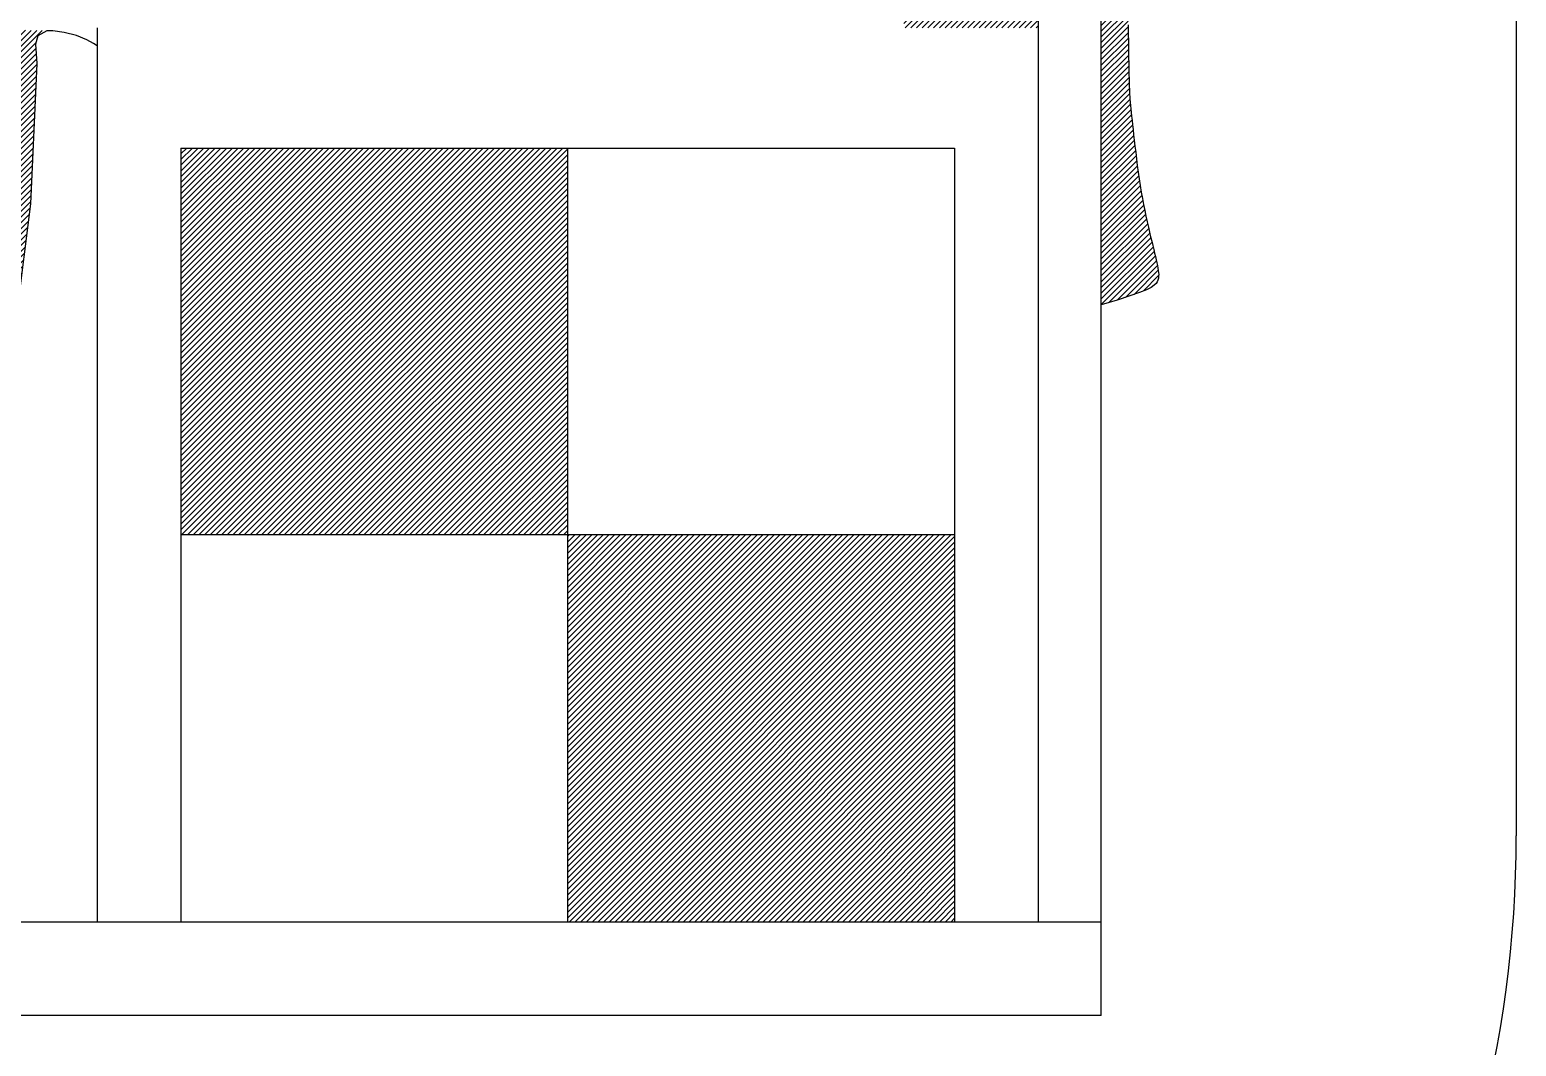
# Model space of a CAD drawing. Header units: inches. Extents: x -15 to 1885144, y -42615 to 866270.
# Drawn here: x 1866929 to 1868103, y 795750 to 796553 of the extents above; entities that cross this region are included whole.
import ezdxf

# ---------------------------------------------------------------- set-up
doc = ezdxf.new("R2010")
doc.units = ezdxf.units.IN
doc.header["$LTSCALE"] = 100
doc.header["$MEASUREMENT"] = 0
doc.layers.add('Print Frame', color=7, linetype='Continuous')

# ---------------------------------------------------------------- blocks, each defined once
blk = doc.blocks.new('*X992')
at = {"color": 0}
for p, q in [((5.3116, 5.0429), (5.3986, 5.1299)), ((5.3131, 5.0585), (5.3848, 5.1303)), ((5.3146, 5.0742), (5.3711, 5.1306)), ((5.3161, 5.0898), (5.3573, 5.131)), ((5.3176, 5.1054), (5.3435, 5.1314)), ((5.3191, 5.1211), (5.3298, 5.1318)), ((5.2863, 4.7772), (5.6036, 5.0945)), ((5.2878, 4.7928), (5.6189, 5.124)), ((5.2893, 4.8084), (5.6052, 5.1243)), ((5.2908, 4.8241), (5.5914, 5.1247)), ((5.2923, 4.8397), (5.5776, 5.1251)), ((5.2937, 4.8553), (5.5639, 5.1255)), ((5.2952, 4.871), (5.5501, 5.1258)), ((5.2967, 4.8866), (5.5363, 5.1262)), ((5.2982, 4.9022), (5.5225, 5.1266)), ((5.2997, 4.9179), (5.5088, 5.1269)), ((5.3012, 4.9335), (5.495, 5.1273)), ((5.3027, 4.9491), (5.4812, 5.1277)), ((5.3042, 4.9648), (5.4675, 5.1281)), ((5.3057, 4.9804), (5.4537, 5.1284)), ((5.3071, 4.996), (5.4399, 5.1288)), ((5.3086, 5.0116), (5.4262, 5.1292)), ((5.3101, 5.0273), (5.4124, 5.1295)), ((5.2834, 4.746), (5.6039, 5.0665)), ((5.2848, 4.7616), (5.6031, 5.0798)), ((5.279, 4.6992), (5.6046, 5.0248)), ((5.2805, 4.7148), (5.6053, 5.0396)), ((5.2819, 4.7304), (5.6047, 5.0532)), ((5.2761, 4.668), (5.6033, 4.9952)), ((5.2776, 4.6836), (5.604, 5.01)), ((5.2717, 4.6212), (5.6013, 4.9508)), ((5.2732, 4.6368), (5.602, 4.9656)), ((5.2746, 4.6524), (5.6027, 4.9804)), ((5.2688, 4.59), (5.6, 4.9212)), ((5.2703, 4.6056), (5.6007, 4.936)), ((5.2644, 4.5432), (5.5981, 4.8768)), ((5.2659, 4.5588), (5.5987, 4.8916)), ((5.2674, 4.5744), (5.5994, 4.9064)), ((5.2615, 4.512), (5.5967, 4.8472)), ((5.263, 4.5276), (5.5974, 4.862)), ((5.2572, 4.4652), (5.5948, 4.8028)), ((5.2586, 4.4808), (5.5954, 4.8176)), ((5.2601, 4.4964), (5.5961, 4.8324)), ((5.2542, 4.434), (5.5934, 4.7732)), ((5.2557, 4.4496), (5.5941, 4.788)), ((5.2499, 4.3872), (5.5915, 4.7288)), ((5.2513, 4.4028), (5.5921, 4.7436)), ((5.2528, 4.4184), (5.5928, 4.7584)), ((5.247, 4.356), (5.5901, 4.6992)), ((5.2484, 4.3716), (5.5908, 4.714)), ((5.2426, 4.3092), (5.5846, 4.6512)), ((5.244, 4.3248), (5.5866, 4.6674)), ((5.2455, 4.3404), (5.5886, 4.6835)), ((5.2397, 4.278), (5.5805, 4.6189)), ((5.2411, 4.2936), (5.5826, 4.635)), ((5.2368, 4.2468), (5.5765, 4.5865)), ((5.2382, 4.2624), (5.5785, 4.6027)), ((5.2339, 4.2156), (5.5724, 4.5542)), ((5.2353, 4.2312), (5.5745, 4.5704)), ((5.2295, 4.1688), (5.5664, 4.5057)), ((5.2309, 4.1844), (5.5684, 4.5219)), ((5.2324, 4.2), (5.5704, 4.538)), ((5.2266, 4.1376), (5.5623, 4.4734)), ((5.228, 4.1532), (5.5644, 4.4896)), ((5.2237, 4.1064), (5.5583, 4.4411)), ((5.2251, 4.122), (5.5603, 4.4572)), ((5.2207, 4.0752), (5.5515, 4.4059)), ((5.2222, 4.0908), (5.5563, 4.4249)), ((5.2178, 4.044), (5.5415, 4.3677)), ((5.2193, 4.0596), (5.5465, 4.3868)), ((5.2149, 4.0128), (5.5316, 4.3296)), ((5.2164, 4.0284), (5.5366, 4.3487)), ((5.212, 3.9816), (5.5217, 4.2914)), ((5.2135, 3.9972), (5.5267, 4.3105)), ((5.2091, 3.9504), (5.5118, 4.2532)), ((5.2105, 3.966), (5.5168, 4.2723)), ((5.2062, 3.9192), (5.5019, 4.215)), ((5.2076, 3.9348), (5.5069, 4.2341)), ((5.2026, 3.8874), (5.492, 4.1768)), ((5.2047, 3.9036), (5.497, 4.1959)), ((5.1957, 3.8522), (5.4821, 4.1386)), ((5.1992, 3.8698), (5.4871, 4.1577)), ((5.1889, 3.8171), (5.4722, 4.1004)), ((5.1923, 3.8347), (5.4772, 4.1195)), ((5.182, 3.7819), (5.4623, 4.0622)), ((5.1854, 3.7995), (5.4673, 4.0813)), ((5.1751, 3.7467), (5.4524, 4.024)), ((5.1785, 3.7643), (5.4573, 4.0431)), ((5.1682, 3.7116), (5.4425, 3.9858)), ((5.1716, 3.7291), (5.4474, 4.0049)), ((5.1651, 3.6943), (5.4374, 3.9666)), ((5.1625, 3.6634), (5.425, 3.9259)), ((5.1638, 3.6789), (5.4312, 3.9463)), ((5.1599, 3.6325), (5.4126, 3.8853)), ((5.1612, 3.648), (5.4188, 3.9056)), ((5.1573, 3.6016), (5.4002, 3.8446)), ((5.1586, 3.6171), (5.4064, 3.8649)), ((5.1546, 3.5707), (5.3878, 3.8039)), ((5.156, 3.5862), (5.394, 3.8243)), ((5.1533, 3.5553), (5.3817, 3.7836)), ((5.1507, 3.5244), (5.3693, 3.7429)), ((5.152, 3.5398), (5.3755, 3.7633)), ((5.1481, 3.4935), (5.3569, 3.7023)), ((5.1494, 3.5089), (5.3631, 3.7226)), ((5.1455, 3.4626), (5.3445, 3.6616)), ((5.1468, 3.478), (5.3507, 3.6819)), ((5.1429, 3.4317), (5.3321, 3.6209)), ((5.1442, 3.4471), (5.3383, 3.6413)), ((5.1402, 3.4008), (5.3199, 3.5805)), ((5.1415, 3.4162), (5.3259, 3.6006)), ((5.1376, 3.3699), (5.3146, 3.5468)), ((5.1389, 3.3853), (5.3172, 3.5636)), ((5.135, 3.3389), (5.3092, 3.5131)), ((5.1363, 3.3544), (5.3119, 3.5299)), ((5.1324, 3.308), (5.3038, 3.4794)), ((5.1337, 3.3235), (5.3065, 3.4963)), ((5.1298, 3.2771), (5.2984, 3.4458)), ((5.1311, 3.2926), (5.3011, 3.4626)), ((5.1258, 3.2308), (5.2903, 3.3952)), ((5.1271, 3.2462), (5.293, 3.4121)), ((5.1284, 3.2617), (5.2957, 3.4289)), ((5.1232, 3.1999), (5.2849, 3.3616)), ((5.1245, 3.2153), (5.2876, 3.3784)), ((5.0682, 3.1307), (5.2822, 3.3447)), ((5.0843, 3.1327), (5.2795, 3.3279)), ((5.0984, 3.1326), (5.2768, 3.3111)), ((5.1109, 3.131), (5.2741, 3.2942)), ((5.1224, 3.1284), (5.2714, 3.2774)), ((5.1333, 3.1251), (5.2687, 3.2605)), ((5.1438, 3.1214), (5.266, 3.2437)), ((5.154, 3.1175), (5.2633, 3.2269)), ((5.1639, 3.1133), (5.2606, 3.21)), ((5.1735, 3.1087), (5.258, 3.1932)), ((5.1822, 3.1033), (5.2553, 3.1764)), ((5.0491, 3.1541), (5.0564, 3.1614)), ((5.0516, 3.1424), (5.0761, 3.1669)), ((5.0541, 3.1308), (5.0957, 3.1724)), ((5.1871, 3.0941), (5.2527, 3.1596)), ((5.1907, 3.0835), (5.2527, 3.1455)), ((5.1933, 3.072), (5.2527, 3.1313)), ((5.1952, 3.0597), (5.2527, 3.1172)), ((5.1967, 3.0471), (5.2527, 3.103)), ((5.1978, 3.034), (5.2527, 3.0889)), ((5.1988, 3.0209), (5.2527, 3.0748)), ((5.1994, 3.0074), (5.2527, 3.0606)), ((5.2, 2.9938), (5.2527, 3.0465)), ((5.2005, 2.9802), (5.2527, 3.0323)), ((5.2008, 2.9664), (5.2527, 3.0182)), ((5.201, 2.9524), (5.2527, 3.0041)), ((5.2011, 2.9384), (5.2527, 2.9899)), ((5.2012, 2.9244), (5.2527, 2.9758)), ((5.2028, 2.9117), (5.2527, 2.9616)), ((5.2169, 2.9117), (5.2527, 2.9475)), ((5.231, 2.9117), (5.2527, 2.9333)), ((5.2452, 2.9117), (5.2527, 2.9192))]:
    blk.add_line(p, q, dxfattribs=at)
blk = doc.blocks.new('*X988')
at = {"color": 0}
for p, q in [((5.9634, 3.8845), (6.9114, 4.8325)), ((5.9634, 3.8986), (6.8972, 4.8325)), ((5.9634, 3.9128), (6.8831, 4.8325)), ((5.9634, 3.9269), (6.8689, 4.8325)), ((5.9634, 3.9411), (6.8548, 4.8325)), ((5.9634, 3.9552), (6.8407, 4.8325)), ((5.9634, 3.9694), (6.8265, 4.8325)), ((5.9634, 3.9835), (6.8124, 4.8325)), ((5.9634, 3.9976), (6.7982, 4.8325)), ((5.9634, 4.0118), (6.7841, 4.8325)), ((5.9634, 4.0259), (6.77, 4.8325)), ((5.9634, 4.0401), (6.7558, 4.8325)), ((5.9634, 4.0542), (6.7417, 4.8325)), ((5.9634, 4.0683), (6.7275, 4.8325)), ((5.9634, 4.0825), (6.7134, 4.8325)), ((5.9634, 4.0966), (6.6992, 4.8325)), ((5.9634, 4.1108), (6.6851, 4.8325)), ((5.9634, 4.1249), (6.671, 4.8325)), ((5.9634, 4.1391), (6.6568, 4.8325)), ((5.9634, 4.1532), (6.6427, 4.8325)), ((5.9634, 4.1673), (6.6285, 4.8325)), ((5.9634, 4.1815), (6.6144, 4.8325)), ((5.9634, 4.1956), (6.6002, 4.8325)), ((5.9634, 4.2098), (6.5861, 4.8325)), ((5.9634, 4.2239), (6.572, 4.8325)), ((5.9634, 4.2381), (6.5578, 4.8325)), ((5.9634, 4.2522), (6.5437, 4.8325)), ((5.9634, 4.2663), (6.5295, 4.8325)), ((5.9634, 4.2805), (6.5154, 4.8325)), ((5.9634, 4.2946), (6.5013, 4.8325)), ((5.9634, 4.3088), (6.4871, 4.8325)), ((5.9634, 4.3229), (6.473, 4.8325)), ((5.9634, 4.337), (6.4588, 4.8325)), ((5.9634, 4.3512), (6.4447, 4.8325)), ((5.9634, 4.3653), (6.4305, 4.8325)), ((5.9634, 4.3795), (6.4164, 4.8325)), ((5.9634, 4.3936), (6.4023, 4.8325)), ((5.9634, 4.4078), (6.3881, 4.8325)), ((5.9634, 4.4219), (6.374, 4.8325)), ((5.9634, 4.436), (6.3598, 4.8325)), ((5.9634, 4.4502), (6.3457, 4.8325)), ((5.9634, 4.4643), (6.3315, 4.8325)), ((5.9634, 4.4785), (6.3174, 4.8325)), ((5.9634, 4.4926), (6.3033, 4.8325)), ((5.9634, 4.5068), (6.2891, 4.8325)), ((5.9634, 4.5209), (6.275, 4.8325)), ((5.9634, 4.535), (6.2608, 4.8325)), ((5.9634, 4.5492), (6.2467, 4.8325)), ((5.9634, 4.5633), (6.2326, 4.8325)), ((5.9634, 4.5775), (6.2184, 4.8325)), ((5.9634, 4.5916), (6.2043, 4.8325)), ((5.9634, 4.6057), (6.1901, 4.8325)), ((5.9634, 4.6199), (6.176, 4.8325)), ((5.9634, 4.634), (6.1618, 4.8325)), ((5.9634, 4.6482), (6.1477, 4.8325)), ((5.9634, 4.6623), (6.1336, 4.8325)), ((5.9634, 4.6765), (6.1194, 4.8325)), ((5.9634, 4.6906), (6.1053, 4.8325)), ((5.9634, 4.7047), (6.0911, 4.8325)), ((5.9634, 4.7189), (6.077, 4.8325)), ((5.9634, 4.733), (6.0628, 4.8325)), ((5.9634, 4.7472), (6.0487, 4.8325)), ((5.9634, 4.7613), (6.0346, 4.8325)), ((5.9634, 4.7755), (6.0204, 4.8325)), ((5.9634, 4.7896), (6.0063, 4.8325)), ((5.9634, 4.8037), (5.9921, 4.8325)), ((5.9634, 4.8179), (5.978, 4.8325)), ((5.9634, 4.832), (5.9639, 4.8325)), ((5.9651, 3.8721), (6.9238, 4.8307)), ((5.9793, 3.8721), (6.9238, 4.8166)), ((5.9934, 3.8721), (6.9238, 4.8024)), ((6.0076, 3.8721), (6.9238, 4.7883)), ((6.0217, 3.8721), (6.9238, 4.7742)), ((6.0359, 3.8721), (6.9238, 4.76)), ((6.05, 3.8721), (6.9238, 4.7459)), ((6.0641, 3.8721), (6.9238, 4.7317)), ((6.0783, 3.8721), (6.9238, 4.7176)), ((6.0924, 3.8721), (6.9238, 4.7035)), ((6.1066, 3.8721), (6.9238, 4.6893)), ((6.1207, 3.8721), (6.9238, 4.6752)), ((6.1349, 3.8721), (6.9238, 4.661)), ((6.149, 3.8721), (6.9238, 4.6469)), ((6.1631, 3.8721), (6.9238, 4.6327)), ((6.1773, 3.8721), (6.9238, 4.6186)), ((6.1914, 3.8721), (6.9238, 4.6045)), ((6.2056, 3.8721), (6.9238, 4.5903)), ((6.2197, 3.8721), (6.9238, 4.5762)), ((6.2338, 3.8721), (6.9238, 4.562)), ((6.248, 3.8721), (6.9238, 4.5479)), ((6.2621, 3.8721), (6.9238, 4.5337)), ((6.2763, 3.8721), (6.9238, 4.5196)), ((6.2904, 3.8721), (6.9238, 4.5055)), ((6.3046, 3.8721), (6.9238, 4.4913)), ((6.3187, 3.8721), (6.9238, 4.4772)), ((6.3328, 3.8721), (6.9238, 4.463)), ((6.347, 3.8721), (6.9238, 4.4489)), ((6.3611, 3.8721), (6.9238, 4.4348)), ((6.3753, 3.8721), (6.9238, 4.4206)), ((6.3894, 3.8721), (6.9238, 4.4065)), ((6.4036, 3.8721), (6.9238, 4.3923)), ((6.4177, 3.8721), (6.9238, 4.3782)), ((6.4318, 3.8721), (6.9238, 4.364)), ((6.446, 3.8721), (6.9238, 4.3499)), ((6.4601, 3.8721), (6.9238, 4.3358)), ((6.4743, 3.8721), (6.9238, 4.3216)), ((6.4884, 3.8721), (6.9238, 4.3075)), ((6.5025, 3.8721), (6.9238, 4.2933)), ((6.5167, 3.8721), (6.9238, 4.2792)), ((6.5308, 3.8721), (6.9238, 4.265)), ((6.545, 3.8721), (6.9238, 4.2509)), ((6.5591, 3.8721), (6.9238, 4.2368)), ((6.5733, 3.8721), (6.9238, 4.2226)), ((6.5874, 3.8721), (6.9238, 4.2085)), ((6.6015, 3.8721), (6.9238, 4.1943)), ((6.6157, 3.8721), (6.9238, 4.1802)), ((6.6298, 3.8721), (6.9238, 4.1661)), ((6.644, 3.8721), (6.9238, 4.1519)), ((6.6581, 3.8721), (6.9238, 4.1378)), ((6.6723, 3.8721), (6.9238, 4.1236)), ((6.6864, 3.8721), (6.9238, 4.1095)), ((6.7005, 3.8721), (6.9238, 4.0953)), ((6.7147, 3.8721), (6.9238, 4.0812)), ((6.7288, 3.8721), (6.9238, 4.0671)), ((6.743, 3.8721), (6.9238, 4.0529)), ((6.7571, 3.8721), (6.9238, 4.0388)), ((6.7712, 3.8721), (6.9238, 4.0246)), ((6.7854, 3.8721), (6.9238, 4.0105)), ((6.7995, 3.8721), (6.9238, 3.9963)), ((6.8137, 3.8721), (6.9238, 3.9822)), ((6.8278, 3.8721), (6.9238, 3.9681)), ((6.842, 3.8721), (6.9238, 3.9539)), ((6.8561, 3.8721), (6.9238, 3.9398)), ((6.8702, 3.8721), (6.9238, 3.9256)), ((6.8844, 3.8721), (6.9238, 3.9115)), ((6.8985, 3.8721), (6.9238, 3.8973)), ((6.9127, 3.8721), (6.9238, 3.8832)), ((6.9238, 3.8691), (6.9268, 3.8721)), ((6.9238, 3.8549), (6.941, 3.8721)), ((6.9238, 3.8408), (6.9551, 3.8721)), ((6.9238, 3.8266), (6.9692, 3.8721)), ((6.9238, 3.8125), (6.9834, 3.8721)), ((6.9238, 3.7984), (6.9975, 3.8721)), ((6.9238, 3.7842), (7.0117, 3.8721)), ((6.9238, 3.7701), (7.0258, 3.8721)), ((6.9238, 3.7559), (7.0399, 3.8721)), ((6.9238, 3.7418), (7.0541, 3.8721)), ((6.9238, 3.7276), (7.0682, 3.8721)), ((6.9238, 3.7135), (7.0824, 3.8721)), ((6.9238, 3.6994), (7.0965, 3.8721)), ((6.9238, 3.6852), (7.1107, 3.8721)), ((6.9238, 3.6711), (7.1248, 3.8721)), ((6.9238, 3.6569), (7.1389, 3.8721)), ((6.9238, 3.6428), (7.1531, 3.8721)), ((6.9238, 3.6286), (7.1672, 3.8721)), ((6.9238, 3.6145), (7.1814, 3.8721)), ((6.9238, 3.6004), (7.1955, 3.8721)), ((6.9238, 3.5862), (7.2097, 3.8721)), ((6.9238, 3.5721), (7.2238, 3.8721)), ((6.9238, 3.5579), (7.2379, 3.8721)), ((6.9238, 3.5438), (7.2521, 3.8721)), ((6.9238, 3.5297), (7.2662, 3.8721)), ((6.9238, 3.5155), (7.2804, 3.8721)), ((6.9238, 3.5014), (7.2945, 3.8721)), ((6.9238, 3.4872), (7.3086, 3.8721)), ((6.9238, 3.4731), (7.3228, 3.8721)), ((6.9238, 3.4589), (7.3369, 3.8721)), ((6.9238, 3.4448), (7.3511, 3.8721)), ((6.9238, 3.4307), (7.3652, 3.8721)), ((6.9238, 3.4165), (7.3794, 3.8721)), ((6.9238, 3.4024), (7.3935, 3.8721)), ((6.9238, 3.3882), (7.4076, 3.8721)), ((6.9238, 3.3741), (7.4218, 3.8721)), ((6.9238, 3.3599), (7.4359, 3.8721)), ((6.9238, 3.3458), (7.4501, 3.8721)), ((6.9238, 3.3317), (7.4642, 3.8721)), ((6.9238, 3.3175), (7.4784, 3.8721)), ((6.9238, 3.3034), (7.4925, 3.8721)), ((6.9238, 3.2892), (7.5066, 3.8721)), ((6.9238, 3.2751), (7.5208, 3.8721)), ((6.9238, 3.261), (7.5349, 3.8721)), ((6.9238, 3.2468), (7.5491, 3.8721)), ((6.9238, 3.2327), (7.5632, 3.8721)), ((6.9238, 3.2185), (7.5773, 3.8721)), ((6.9238, 3.2044), (7.5915, 3.8721)), ((6.9238, 3.1902), (7.6056, 3.8721)), ((6.9238, 3.1761), (7.6198, 3.8721)), ((6.9238, 3.162), (7.6339, 3.8721)), ((6.9238, 3.1478), (7.6481, 3.8721)), ((6.9238, 3.1337), (7.6622, 3.8721)), ((6.9238, 3.1195), (7.6763, 3.8721)), ((6.9238, 3.1054), (7.6905, 3.8721)), ((6.9238, 3.0912), (7.7046, 3.8721)), ((6.9238, 3.0771), (7.7188, 3.8721)), ((6.9238, 3.063), (7.7329, 3.8721)), ((6.9238, 3.0488), (7.7471, 3.8721)), ((6.9238, 3.0347), (7.7612, 3.8721)), ((6.9238, 3.0205), (7.7753, 3.8721)), ((6.9238, 3.0064), (7.7895, 3.8721)), ((6.9238, 2.9923), (7.8036, 3.8721)), ((6.9238, 2.9781), (7.8178, 3.8721)), ((6.9238, 2.964), (7.8319, 3.8721)), ((6.9238, 2.9498), (7.846, 3.8721)), ((6.9238, 2.9357), (7.8602, 3.8721)), ((6.9238, 2.9215), (7.8743, 3.8721)), ((6.9281, 2.9117), (7.8841, 3.8678)), ((6.9422, 2.9117), (7.8841, 3.8536)), ((6.9564, 2.9117), (7.8841, 3.8395)), ((6.9705, 2.9117), (7.8841, 3.8253)), ((6.9847, 2.9117), (7.8841, 3.8112)), ((6.9988, 2.9117), (7.8841, 3.7971)), ((7.013, 2.9117), (7.8841, 3.7829)), ((7.0271, 2.9117), (7.8841, 3.7688)), ((7.0412, 2.9117), (7.8841, 3.7546)), ((7.0554, 2.9117), (7.8841, 3.7405)), ((7.0695, 2.9117), (7.8841, 3.7264)), ((7.0837, 2.9117), (7.8841, 3.7122)), ((7.0978, 2.9117), (7.8841, 3.6981)), ((7.112, 2.9117), (7.8841, 3.6839)), ((7.1261, 2.9117), (7.8841, 3.6698)), ((7.1402, 2.9117), (7.8841, 3.6556)), ((7.1544, 2.9117), (7.8841, 3.6415)), ((7.1685, 2.9117), (7.8841, 3.6274)), ((7.1827, 2.9117), (7.8841, 3.6132)), ((7.1968, 2.9117), (7.8841, 3.5991)), ((7.2109, 2.9117), (7.8841, 3.5849)), ((7.2251, 2.9117), (7.8841, 3.5708)), ((7.2392, 2.9117), (7.8841, 3.5566)), ((7.2534, 2.9117), (7.8841, 3.5425)), ((7.2675, 2.9117), (7.8841, 3.5284)), ((7.2817, 2.9117), (7.8841, 3.5142)), ((7.2958, 2.9117), (7.8841, 3.5001)), ((7.3099, 2.9117), (7.8841, 3.4859)), ((7.3241, 2.9117), (7.8841, 3.4718)), ((7.3382, 2.9117), (7.8841, 3.4577)), ((7.3524, 2.9117), (7.8841, 3.4435)), ((7.3665, 2.9117), (7.8841, 3.4294)), ((7.3807, 2.9117), (7.8841, 3.4152)), ((7.3948, 2.9117), (7.8841, 3.4011)), ((7.4089, 2.9117), (7.8841, 3.3869)), ((7.4231, 2.9117), (7.8841, 3.3728)), ((7.4372, 2.9117), (7.8841, 3.3587)), ((7.4514, 2.9117), (7.8841, 3.3445)), ((7.4655, 2.9117), (7.8841, 3.3304)), ((7.4796, 2.9117), (7.8841, 3.3162)), ((7.4938, 2.9117), (7.8841, 3.3021)), ((7.5079, 2.9117), (7.8841, 3.2879)), ((7.5221, 2.9117), (7.8841, 3.2738)), ((7.5362, 2.9117), (7.8841, 3.2597)), ((7.5504, 2.9117), (7.8841, 3.2455)), ((7.5645, 2.9117), (7.8841, 3.2314)), ((7.5786, 2.9117), (7.8841, 3.2172)), ((7.5928, 2.9117), (7.8841, 3.2031)), ((7.6069, 2.9117), (7.8841, 3.1889)), ((7.6211, 2.9117), (7.8841, 3.1748)), ((7.6352, 2.9117), (7.8841, 3.1607)), ((7.6494, 2.9117), (7.8841, 3.1465)), ((7.6635, 2.9117), (7.8841, 3.1324)), ((7.6776, 2.9117), (7.8841, 3.1182)), ((7.6918, 2.9117), (7.8841, 3.1041)), ((7.7059, 2.9117), (7.8841, 3.09)), ((7.7201, 2.9117), (7.8841, 3.0758)), ((7.7342, 2.9117), (7.8841, 3.0617)), ((7.7483, 2.9117), (7.8841, 3.0475)), ((7.7625, 2.9117), (7.8841, 3.0334)), ((7.7766, 2.9117), (7.8841, 3.0192)), ((7.7908, 2.9117), (7.8841, 3.0051)), ((7.8049, 2.9117), (7.8841, 2.991)), ((7.8191, 2.9117), (7.8841, 2.9768)), ((7.8332, 2.9117), (7.8841, 2.9627)), ((7.8473, 2.9117), (7.8841, 2.9485)), ((7.8615, 2.9117), (7.8841, 2.9344)), ((7.8756, 2.9117), (7.8841, 2.9202))]:
    blk.add_line(p, q, dxfattribs=at)
blk = doc.blocks.new('*X989')
at = {"color": 0}
for p, q in [((8.0987, 6.4724), (8.2334, 6.6071)), ((8.1014, 6.4891), (8.2212, 6.609)), ((8.104, 6.5059), (8.2079, 6.6098)), ((8.1066, 6.5227), (8.1928, 6.6088)), ((8.0935, 6.4388), (8.2547, 6.6001)), ((8.0961, 6.4556), (8.2446, 6.6041)), ((8.0969, 6.4282), (8.2639, 6.5951)), ((8.1092, 6.5395), (8.175, 6.6052)), ((8.1111, 6.4282), (8.2721, 6.5892)), ((8.1238, 6.5682), (8.1487, 6.5931)), ((8.1252, 6.4282), (8.2793, 6.5822)), ((8.1394, 6.4282), (8.285, 6.5738)), ((8.1064, 6.5366), (8.1092, 6.5395)), ((8.1535, 6.4282), (8.2895, 6.5642)), ((8.1677, 6.4282), (8.2929, 6.5534)), ((8.1818, 6.4282), (8.2953, 6.5417)), ((8.0877, 6.4896), (8.104, 6.5059)), ((8.096, 6.512), (8.1066, 6.5227)), ((8.1959, 6.4282), (8.297, 6.5292)), ((8.2101, 6.4282), (8.2981, 6.5162)), ((8.2242, 6.4282), (8.2988, 6.5028)), ((8.0737, 6.4474), (8.0987, 6.4724)), ((8.0804, 6.4682), (8.1014, 6.4891)), ((8.2384, 6.4282), (8.2994, 6.4892)), ((8.2475, 6.4232), (8.2999, 6.4755)), ((8.2475, 6.409), (8.3003, 6.4618)), ((8.0561, 6.3873), (8.0918, 6.423)), ((8.0616, 6.407), (8.0935, 6.4388)), ((8.0675, 6.427), (8.0961, 6.4556)), ((8.2475, 6.3949), (8.3006, 6.448)), ((8.2475, 6.3808), (8.3009, 6.4341)), ((8.0456, 6.3485), (8.0918, 6.3947)), ((8.0507, 6.3678), (8.0918, 6.4089)), ((8.2475, 6.3666), (8.3012, 6.4203)), ((8.2475, 6.3525), (8.3014, 6.4064)), ((8.2475, 6.3383), (8.3016, 6.3925)), ((8.0312, 6.2917), (8.0918, 6.3523)), ((8.0359, 6.3105), (8.0918, 6.3664)), ((8.0406, 6.3294), (8.0918, 6.3806)), ((8.2475, 6.3242), (8.3019, 6.3786)), ((8.2475, 6.3101), (8.3021, 6.3646)), ((8.2475, 6.2959), (8.3023, 6.3507)), ((8.0222, 6.2544), (8.0918, 6.324)), ((8.0267, 6.2731), (8.0918, 6.3382)), ((8.2475, 6.2818), (8.3025, 6.3367)), ((8.2475, 6.2676), (8.3027, 6.3228)), ((8.0096, 6.1994), (8.0918, 6.2816)), ((8.0137, 6.2177), (8.0918, 6.2957)), ((8.018, 6.236), (8.0918, 6.3099)), ((8.2475, 6.2535), (8.3028, 6.3088)), ((8.2475, 6.2393), (8.303, 6.2948)), ((8.2475, 6.2252), (8.3032, 6.2808)), ((7.9976, 6.145), (8.0918, 6.2392)), ((8.0016, 6.1631), (8.0918, 6.2533)), ((8.0056, 6.1812), (8.0918, 6.2675)), ((8.2475, 6.2111), (8.3033, 6.2669)), ((8.2475, 6.1969), (8.3035, 6.2529)), ((8.2475, 6.1828), (8.3037, 6.2389)), ((7.9899, 6.109), (8.0918, 6.2109)), ((7.9938, 6.127), (8.0918, 6.225)), ((8.2475, 6.1686), (8.3038, 6.2249)), ((8.2475, 6.1545), (8.304, 6.2109)), ((7.9785, 6.0552), (8.0918, 6.1685)), ((7.9823, 6.0731), (8.0918, 6.1826)), ((7.9861, 6.0911), (8.0918, 6.1967)), ((8.2475, 6.1403), (8.3041, 6.197)), ((8.2475, 6.1262), (8.3043, 6.183)), ((8.2475, 6.1121), (8.3044, 6.169)), ((7.971, 6.0194), (8.0918, 6.1402)), ((7.9748, 6.0373), (8.0918, 6.1543)), ((8.2475, 6.0979), (8.3046, 6.155)), ((8.2475, 6.0838), (8.3047, 6.141)), ((8.2475, 6.0696), (8.3049, 6.127)), ((7.9597, 5.9657), (8.0918, 6.0977)), ((7.9635, 5.9836), (8.0918, 6.1119)), ((7.9673, 6.0015), (8.0918, 6.126)), ((8.2475, 6.0555), (8.305, 6.113)), ((8.2475, 6.0413), (8.3052, 6.099)), ((7.9483, 5.9118), (8.0918, 6.0553)), ((7.9521, 5.9298), (8.0918, 6.0695)), ((7.9559, 5.9477), (8.0918, 6.0836)), ((8.2475, 6.0272), (8.3053, 6.085)), ((8.2475, 6.0131), (8.3055, 6.071)), ((8.2475, 5.9989), (8.3056, 6.057)), ((7.9405, 5.8758), (8.0918, 6.027)), ((7.9444, 5.8938), (8.0918, 6.0412)), ((8.2475, 5.9848), (8.3057, 6.043)), ((8.2475, 5.9706), (8.3059, 6.029)), ((7.9286, 5.8214), (8.0918, 5.9846)), ((7.9326, 5.8395), (8.0918, 5.9988)), ((7.9366, 5.8577), (8.0918, 6.0129)), ((8.2475, 5.9565), (8.306, 6.015)), ((8.2475, 5.9424), (8.3062, 6.001)), ((8.2475, 5.9282), (8.3063, 5.987)), ((7.916, 5.7664), (8.0918, 5.9422)), ((7.9202, 5.7848), (8.0918, 5.9563)), ((7.9245, 5.8031), (8.0918, 5.9705)), ((8.2475, 5.9141), (8.3064, 5.973)), ((8.2475, 5.8999), (8.3066, 5.959)), ((8.2475, 5.8858), (8.3067, 5.945)), ((7.9072, 5.7293), (8.0918, 5.9139)), ((7.9117, 5.7479), (8.0918, 5.928)), ((8.2475, 5.8716), (8.3069, 5.931)), ((8.2475, 5.8575), (8.307, 5.917)), ((7.8932, 5.6729), (8.0918, 5.8715)), ((7.898, 5.6918), (8.0918, 5.8856)), ((7.9027, 5.7106), (8.0918, 5.8998)), ((8.2475, 5.8434), (8.3071, 5.903)), ((8.2475, 5.8292), (8.3073, 5.889)), ((8.2475, 5.8151), (8.3074, 5.875)), ((7.8834, 5.6348), (8.0918, 5.8432)), ((7.8884, 5.6539), (8.0918, 5.8573)), ((8.2475, 5.8009), (8.3076, 5.861)), ((8.2475, 5.7868), (8.3077, 5.847)), ((8.2475, 5.7726), (8.3078, 5.833)), ((7.8681, 5.5771), (8.0918, 5.8008)), ((7.8733, 5.5964), (8.0918, 5.8149)), ((7.8784, 5.6156), (8.0918, 5.829)), ((8.2475, 5.7585), (8.308, 5.819)), ((8.2475, 5.7444), (8.3081, 5.8049)), ((7.8525, 5.5191), (8.0918, 5.7583)), ((7.8577, 5.5384), (8.0918, 5.7725)), ((7.8629, 5.5578), (8.0918, 5.7866)), ((8.2475, 5.7302), (8.3082, 5.7909)), ((8.2475, 5.7161), (8.3084, 5.7769)), ((8.2475, 5.7019), (8.3085, 5.7629)), ((7.8422, 5.4805), (8.0918, 5.7301)), ((7.8474, 5.4998), (8.0918, 5.7442)), ((8.2475, 5.6878), (8.3087, 5.7489)), ((8.2475, 5.6737), (8.3088, 5.7349)), ((8.2475, 5.6595), (8.3089, 5.7209)), ((7.8274, 5.4232), (8.0918, 5.6876)), ((7.8322, 5.4422), (8.0918, 5.7018)), ((7.8372, 5.4613), (8.0918, 5.7159)), ((8.2475, 5.6454), (8.3091, 5.7069)), ((8.2475, 5.6312), (8.3092, 5.6929)), ((7.8182, 5.3858), (8.0918, 5.6593)), ((7.8227, 5.4044), (8.0918, 5.6735)), ((8.2475, 5.6171), (8.3093, 5.6789)), ((8.2475, 5.6029), (8.3095, 5.6649)), ((8.2475, 5.5888), (8.3096, 5.6509)), ((7.8053, 5.3304), (8.0918, 5.6169)), ((7.8095, 5.3488), (8.0918, 5.6311)), ((7.8138, 5.3672), (8.0918, 5.6452)), ((8.2475, 5.5747), (8.3098, 5.6369)), ((8.2475, 5.5605), (8.3099, 5.6229)), ((7.7926, 5.2753), (8.0918, 5.5745)), ((7.7969, 5.2938), (8.0918, 5.5886)), ((7.8011, 5.3121), (8.0918, 5.6028)), ((8.2475, 5.5464), (8.31, 5.6089)), ((8.2475, 5.5322), (8.3102, 5.5949)), ((8.2475, 5.5181), (8.3103, 5.5809)), ((7.7838, 5.2382), (8.0918, 5.5462)), ((7.7883, 5.2569), (8.0918, 5.5603)), ((8.2475, 5.5039), (8.3104, 5.5669)), ((8.2475, 5.4898), (8.3106, 5.5529)), ((8.2475, 5.4757), (8.3107, 5.5389)), ((7.7692, 5.1812), (8.0918, 5.5038)), ((7.7742, 5.2004), (8.0918, 5.5179)), ((7.7792, 5.2194), (8.0918, 5.5321)), ((8.2475, 5.4615), (8.3109, 5.5249)), ((8.2475, 5.4474), (8.311, 5.5109)), ((7.7582, 5.1419), (8.0918, 5.4755)), ((7.7638, 5.1616), (8.0918, 5.4896)), ((8.2475, 5.4332), (8.3111, 5.4969)), ((8.2475, 5.4191), (8.3113, 5.4829)), ((8.2475, 5.405), (8.3114, 5.4689)), ((7.7613, 5.1309), (8.0918, 5.4613)), ((7.7754, 5.1309), (8.0918, 5.4472)), ((7.7896, 5.1309), (8.0918, 5.4331)), ((8.2475, 5.3908), (8.3116, 5.4549)), ((8.2475, 5.3767), (8.3117, 5.4409)), ((8.2475, 5.3625), (8.3119, 5.4269)), ((7.8037, 5.1309), (8.0918, 5.4189)), ((7.8179, 5.1309), (8.0918, 5.4048)), ((7.832, 5.1309), (8.0918, 5.3906)), ((8.2475, 5.3484), (8.312, 5.4129)), ((8.2475, 5.3342), (8.3121, 5.3989)), ((7.8462, 5.1309), (8.0918, 5.3765)), ((7.8603, 5.1309), (8.0918, 5.3624)), ((8.2475, 5.3201), (8.3123, 5.3849)), ((8.2475, 5.306), (8.3124, 5.3709)), ((8.2475, 5.2918), (8.3126, 5.3569)), ((7.8744, 5.1309), (8.0918, 5.3482)), ((7.8886, 5.1309), (8.0918, 5.3341)), ((7.9027, 5.1309), (8.0918, 5.3199)), ((8.2475, 5.2777), (8.3127, 5.3429)), ((8.2475, 5.2635), (8.3129, 5.3289)), ((8.2475, 5.2494), (8.313, 5.3149)), ((7.9169, 5.1309), (8.0918, 5.3058)), ((7.931, 5.1309), (8.0918, 5.2916)), ((7.9451, 5.1309), (8.0918, 5.2775)), ((8.2475, 5.2352), (8.3132, 5.3009)), ((8.2475, 5.2211), (8.3133, 5.2869)), ((7.9593, 5.1309), (8.0918, 5.2634)), ((7.9734, 5.1309), (8.0918, 5.2492)), ((8.2475, 5.207), (8.3135, 5.2729)), ((8.2475, 5.1928), (8.3136, 5.2589)), ((8.2475, 5.1787), (8.3138, 5.245)), ((7.9876, 5.1309), (8.0918, 5.2351)), ((8.0017, 5.1309), (8.0918, 5.2209)), ((8.0159, 5.1309), (8.0918, 5.2068)), ((8.2475, 5.1645), (8.314, 5.231)), ((8.2475, 5.1504), (8.3141, 5.217)), ((8.03, 5.1309), (8.0918, 5.1926)), ((8.0441, 5.1309), (8.0918, 5.1785)), ((8.2475, 5.1363), (8.3143, 5.203)), ((8.2475, 5.1221), (8.3145, 5.189)), ((8.2475, 5.108), (8.3146, 5.1751)), ((8.0583, 5.1309), (8.0918, 5.1644)), ((8.0724, 5.1309), (8.0918, 5.1502)), ((8.0866, 5.1309), (8.0918, 5.1361)), ((8.2475, 5.0938), (8.3148, 5.1611)), ((8.2475, 5.0797), (8.315, 5.1471)), ((8.2475, 5.0655), (8.3152, 5.1332)), ((8.2475, 5.0514), (8.3154, 5.1192)), ((8.2475, 5.0373), (8.3156, 5.1053)), ((8.2475, 5.0231), (8.3158, 5.0914)), ((8.2475, 5.009), (8.316, 5.0774)), ((8.2475, 4.9948), (8.3162, 5.0635)), ((8.2475, 4.9807), (8.3164, 5.0496)), ((8.2475, 4.9665), (8.3167, 5.0357)), ((8.2475, 4.9524), (8.317, 5.0218)), ((8.2475, 4.9383), (8.3173, 5.008)), ((8.2475, 4.9241), (8.3176, 4.9942)), ((8.2475, 4.91), (8.318, 4.9805)), ((8.2475, 4.8958), (8.3185, 4.9668)), ((8.2475, 4.8817), (8.3192, 4.9534)), ((8.2475, 4.8676), (8.3203, 4.9404)), ((8.2475, 4.8534), (8.3217, 4.9276)), ((8.2475, 4.8393), (8.3231, 4.9148)), ((8.2475, 4.8251), (8.3244, 4.902)), ((8.2475, 4.811), (8.3258, 4.8893)), ((8.2475, 4.7968), (8.3273, 4.8766)), ((8.2475, 4.7827), (8.3287, 4.8639)), ((8.2475, 4.7686), (8.3302, 4.8512)), ((8.2475, 4.7544), (8.3316, 4.8385)), ((8.2475, 4.7403), (8.3331, 4.8259)), ((8.2475, 4.7261), (8.3347, 4.8133)), ((8.2475, 4.712), (8.3363, 4.8007)), ((8.2475, 4.6978), (8.3379, 4.7882)), ((8.2475, 4.6837), (8.3396, 4.7757)), ((8.2475, 4.6696), (8.3413, 4.7633)), ((8.2475, 4.6554), (8.3431, 4.751)), ((8.2475, 4.6413), (8.345, 4.7387)), ((8.2475, 4.6271), (8.347, 4.7266)), ((8.2475, 4.613), (8.3491, 4.7145)), ((8.2475, 4.5989), (8.3512, 4.7026)), ((8.2475, 4.5847), (8.3535, 4.6907)), ((8.2475, 4.5706), (8.3558, 4.6789)), ((8.2475, 4.5564), (8.3583, 4.6672)), ((8.2475, 4.5423), (8.3608, 4.6556)), ((8.2475, 4.5281), (8.3634, 4.644)), ((8.2475, 4.514), (8.366, 4.6325)), ((8.2475, 4.4999), (8.3687, 4.621)), ((8.2475, 4.4857), (8.3714, 4.6096)), ((8.2475, 4.4716), (8.3741, 4.5982)), ((8.2475, 4.4574), (8.3769, 4.5868)), ((8.2475, 4.4433), (8.3796, 4.5754)), ((8.2673, 4.4489), (8.3823, 4.5639)), ((8.2875, 4.455), (8.385, 4.5524)), ((8.3084, 4.4618), (8.3875, 4.5408)), ((8.3299, 4.4691), (8.3897, 4.5289)), ((8.3527, 4.4777), (8.3906, 4.5157))]:
    blk.add_line(p, q, dxfattribs=at)

msp = doc.modelspace()

# ---------------------------------------------------------------- linework, layer by layer
at = {"layer": 'Print Frame', "color": 6}
for p, q in [((1867725.325, 796967.016), (1867725.325, 795848.836)), ((1867774.847, 795774.812), (1867774.847, 796967.016)), ((1868102.668, 796637.006), (1868102.668, 795916.517)), ((1866942.602, 796552.201), (1866935.648, 796548.279)), ((1866947.419, 796552.201), (1866942.602, 796552.201)), ((1866956.366, 796550.825), (1866947.419, 796552.201)), ((1866982.495, 796554.489), (1866982.495, 795848.836)), ((1867796.333, 796556.78), (1867796.624, 796536.498)), ((1866935.648, 796548.279), (1866933.741, 796541.605)), ((1866933.741, 796541.605), (1866934.694, 796526.35)), ((1866966, 796548.418), (1866956.366, 796550.825)), ((1866974.258, 796544.979), (1866966, 796548.418)), ((1866979.419, 796542.228), (1866974.258, 796544.979)), ((1866982.495, 796540.178), (1866979.419, 796542.228)), ((1867796.624, 796536.498), (1867796.888, 796521.459)), ((1866934.694, 796526.35), (1866929.759, 796415.515)), ((1867796.888, 796521.459), (1867797.134, 796510.754)), ((1867797.134, 796510.754), (1867797.368, 796503.473)), ((1867797.368, 796503.473), (1867797.6, 796498.706)), ((1867797.6, 796498.706), (1867797.837, 796495.542)), ((1867797.837, 796495.542), (1867798.087, 796493.072)), ((1867798.087, 796493.072), (1867798.359, 796490.535)), ((1867798.359, 796490.535), (1867798.655, 796487.77)), ((1867798.655, 796487.77), (1867798.978, 796484.767)), ((1867798.978, 796484.767), (1867799.33, 796481.515)), ((1867799.33, 796481.515), (1867799.715, 796478.003)), ((1867799.715, 796478.003), (1867800.136, 796474.22)), ((1867800.136, 796474.22), (1867800.594, 796470.155)), ((1867800.594, 796470.155), (1867801.093, 796465.797)), ((1867048.524, 796459.608), (1867048.524, 795848.836)), ((1867048.524, 796459.608), (1867659.296, 796459.608)), ((1867353.91, 795848.836), (1867353.91, 796459.608)), ((1867659.296, 796459.608), (1867659.296, 795848.836)), ((1867801.093, 796465.797), (1867801.635, 796461.148)), ((1867801.635, 796461.148), (1867802.221, 796456.252)), ((1867802.221, 796456.252), (1867802.849, 796451.167)), ((1867802.849, 796451.167), (1867803.521, 796445.948)), ((1867803.521, 796445.948), (1867804.237, 796440.654)), ((1867804.237, 796440.654), (1867804.995, 796435.341)), ((1867804.995, 796435.341), (1867805.797, 796430.066)), ((1867805.797, 796430.066), (1867806.643, 796424.886)), ((1867806.643, 796424.886), (1867807.53, 796419.849)), ((1866929.759, 796415.515), (1866919.035, 796329.766)), ((1867807.53, 796419.849), (1867808.449, 796414.972)), ((1867808.449, 796414.972), (1867809.39, 796410.263)), ((1867809.39, 796410.263), (1867810.342, 796405.73)), ((1867810.342, 796405.73), (1867811.294, 796401.381)), ((1867811.294, 796401.381), (1867812.236, 796397.224)), ((1867812.236, 796397.224), (1867813.155, 796393.268)), ((1867813.155, 796393.268), (1867814.042, 796389.521)), ((1867814.042, 796389.521), (1867814.887, 796385.988)), ((1867814.887, 796385.988), (1867815.686, 796382.666)), ((1867815.686, 796382.666), (1867816.436, 796379.55)), ((1867816.436, 796379.55), (1867817.135, 796376.635)), ((1867817.135, 796376.635), (1867817.779, 796373.914)), ((1867817.779, 796373.914), (1867818.367, 796371.384)), ((1867818.367, 796371.384), (1867818.895, 796369.037)), ((1867818.895, 796369.037), (1867819.36, 796366.869)), ((1867819.36, 796366.869), (1867819.758, 796364.872)), ((1867819.758, 796364.872), (1867820.072, 796363.028)), ((1867818.265, 796352.687), (1867816.811, 796351.252)), ((1867819.129, 796354.041), (1867818.265, 796352.687)), ((1867819.718, 796355.393), (1867819.129, 796354.041)), ((1867820.108, 796356.777), (1867819.718, 796355.393)), ((1867820.072, 796363.028), (1867820.283, 796361.317)), ((1867820.32, 796358.212), (1867820.108, 796356.777)), ((1867820.283, 796361.317), (1867820.372, 796359.718)), ((1867820.372, 796359.718), (1867820.32, 796358.212)), ((1867797.651, 796342.842), (1867787.662, 796339.609)), ((1867805.188, 796345.53), (1867797.651, 796342.842)), ((1867810.646, 796347.766), (1867805.188, 796345.53)), ((1867814.396, 796349.643), (1867810.646, 796347.766)), ((1867816.811, 796351.252), (1867814.396, 796349.643)), ((1867787.662, 796339.609), (1867774.847, 796335.739)), ((1867659.296, 796154.222), (1867048.524, 796154.222)), ((1866555.312, 795848.836), (1867774.847, 795848.836)), ((1867774.847, 795774.812), (1866473.289, 795774.812))]:
    msp.add_line(p, q, dxfattribs=at)
msp.add_ellipse((1867184.755, 795916.517), major_axis=(-649.062, 649.062), ratio=1, start_param=0.78539816, end_param=3.92699082, dxfattribs=at)

# ---------------------------------------------------------------- block references
at = {"layer": 'Print Frame', "color": 6, "xscale": 317.9867472322658, "yscale": 317.9867472322658, "zscale": 18556.66468048356}
for name in ['*X989', '*X992', '*X988']:
    msp.add_blockref(name, (1865152.244, 794922.943), dxfattribs=at)

doc.saveas('drawing.dxf')
